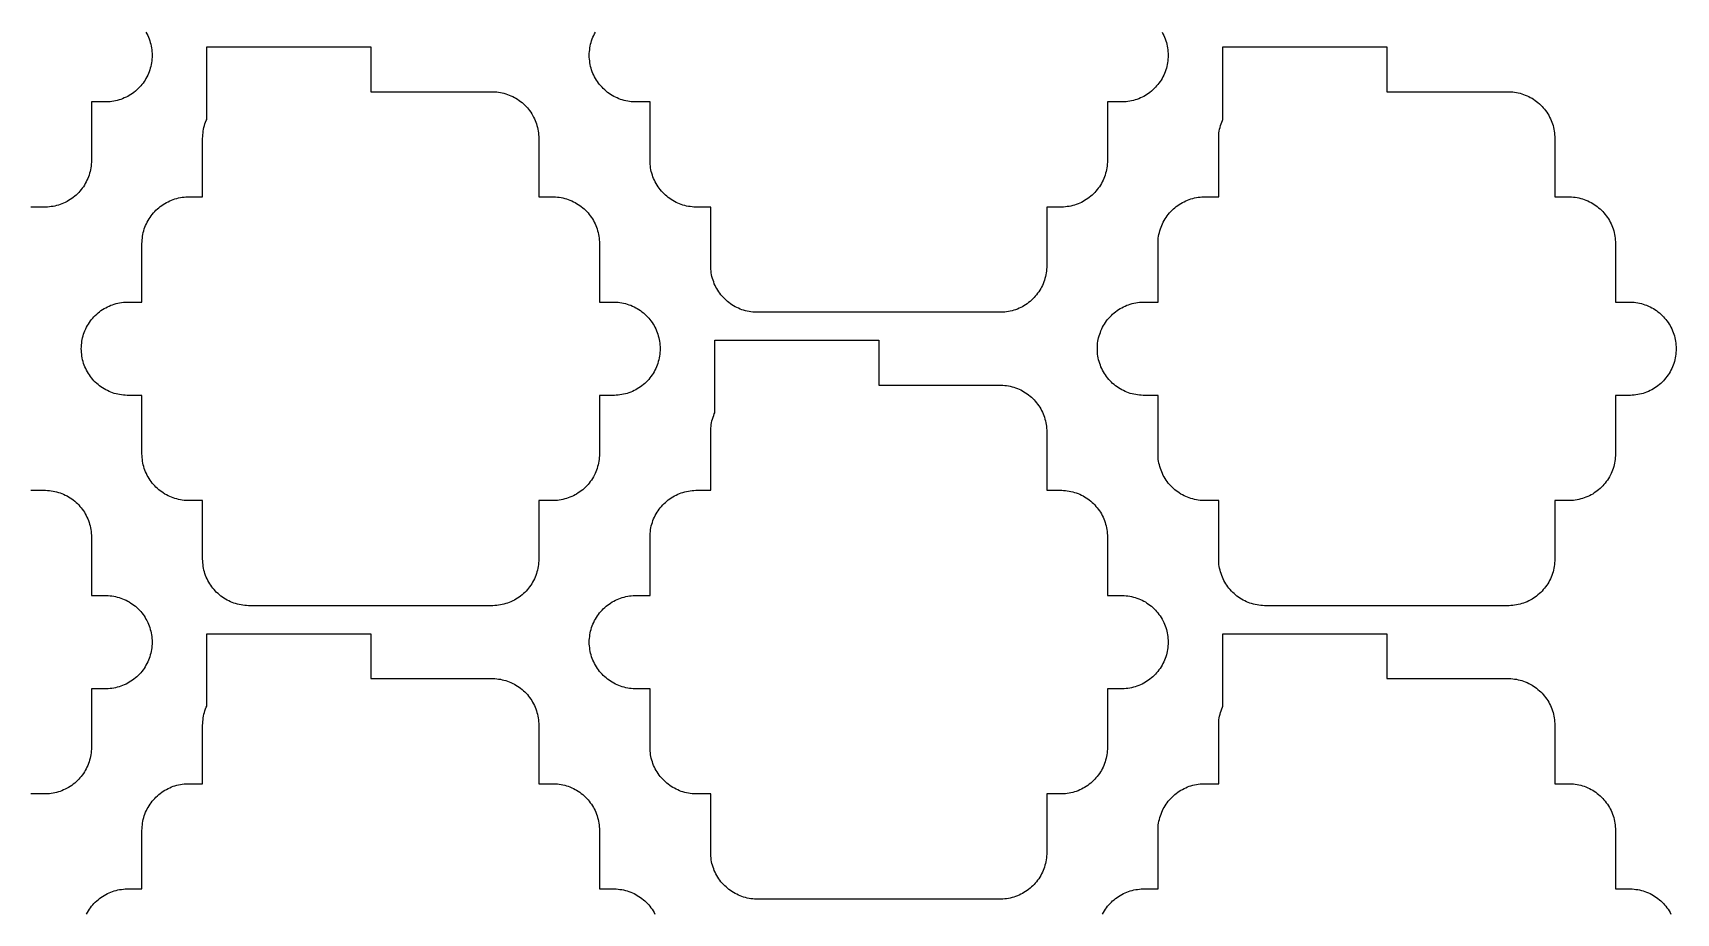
# Model space of a CAD drawing. Extents: x -49 to 54, y -38 to 38.
# Drawn here: x 26.31 to 43.91, y -1.33 to 8.09 of the extents above; entities that cross this region are included whole.
import ezdxf

# ---------------------------------------------------------------- set-up
doc = ezdxf.new("R2010")
doc.units = 0
doc.layers.add('CONDUCTIVE_LAYER_BACK_LAYER', color=2, linetype='CONTINUOUS')

msp = doc.modelspace()

# ---------------------------------------------------------------- linework, layer by layer
at = {"layer": 'CONDUCTIVE_LAYER_BACK_LAYER'}
for points in [[(27.523, 8.102), (27.533, 8.084), (27.541, 8.066), (27.549, 8.048), (27.557, 8.03), (27.563, 8.011), (27.569, 7.992), (27.574, 7.973), (27.579, 7.953), (27.582, 7.934), (27.585, 7.914), (27.587, 7.894), (27.588, 7.875), (27.588, 7.855), (27.588, 7.835), (27.587, 7.815), (27.585, 7.795), (27.582, 7.775), (27.579, 7.756), (27.574, 7.736), (27.569, 7.717), (27.563, 7.698), (27.557, 7.679), (27.549, 7.661), (27.541, 7.643), (27.533, 7.625), (27.523, 7.608), (27.513, 7.59), (27.502, 7.574), (27.491, 7.558), (27.478, 7.542), (27.466, 7.527), (27.452, 7.512), (27.438, 7.498), (27.424, 7.484), (27.409, 7.471), (27.393, 7.458), (27.377, 7.447), (27.361, 7.435), (27.344, 7.425), (27.327, 7.415), (27.309, 7.406), (27.291, 7.398), (27.273, 7.39), (27.254, 7.383), (27.235, 7.377), (27.216, 7.371), (27.197, 7.367), (27.177, 7.363), (27.158, 7.359), (27.138, 7.357), (27.118, 7.356), (27.098, 7.355), (26.938, 7.355), (26.938, 6.729), (26.938, 6.709), (26.937, 6.689), (26.935, 6.669), (26.932, 6.65), (26.929, 6.63), (26.924, 6.611), (26.919, 6.591), (26.913, 6.572), (26.907, 6.554), (26.899, 6.535), (26.891, 6.517), (26.883, 6.499), (26.873, 6.482), (26.863, 6.465), (26.852, 6.448), (26.841, 6.432), (26.828, 6.416), (26.816, 6.401), (26.802, 6.386), (26.788, 6.372), (26.774, 6.358), (26.759, 6.345), (26.743, 6.333), (26.727, 6.321), (26.711, 6.31), (26.694, 6.299), (26.677, 6.289), (26.659, 6.28), (26.641, 6.272), (26.623, 6.264), (26.604, 6.257), (26.585, 6.251), (26.566, 6.245), (26.547, 6.241), (26.527, 6.237), (26.508, 6.234), (26.488, 6.231), (26.468, 6.23), (26.448, 6.229), (26.288, 6.229)], [(38.407, 8.102), (38.416, 8.084), (38.425, 8.066), (38.433, 8.048), (38.44, 8.03), (38.447, 8.011), (38.453, 7.992), (38.458, 7.973), (38.462, 7.953), (38.466, 7.934), (38.469, 7.914), (38.47, 7.894), (38.472, 7.875), (38.472, 7.855), (38.472, 7.835), (38.47, 7.815), (38.469, 7.795), (38.466, 7.775), (38.462, 7.756), (38.458, 7.736), (38.453, 7.717), (38.447, 7.698), (38.44, 7.679), (38.433, 7.661), (38.425, 7.643), (38.416, 7.625), (38.407, 7.608), (38.397, 7.59), (38.386, 7.574), (38.374, 7.558), (38.362, 7.542), (38.349, 7.527), (38.336, 7.512), (38.322, 7.498), (38.308, 7.484), (38.293, 7.471), (38.277, 7.458), (38.261, 7.447), (38.245, 7.435), (38.228, 7.425), (38.211, 7.415), (38.193, 7.406), (38.175, 7.398), (38.157, 7.39), (38.138, 7.383), (38.119, 7.377), (38.1, 7.371), (38.081, 7.367), (38.061, 7.363), (38.041, 7.359), (38.022, 7.357), (38.002, 7.356), (37.982, 7.355), (37.822, 7.355), (37.822, 6.729), (37.822, 6.709), (37.82, 6.689), (37.819, 6.669), (37.816, 6.65), (37.812, 6.63), (37.808, 6.611), (37.803, 6.591), (37.797, 6.572), (37.79, 6.554), (37.783, 6.535), (37.775, 6.517), (37.766, 6.499), (37.757, 6.482), (37.747, 6.465), (37.736, 6.448), (37.724, 6.432), (37.712, 6.416), (37.699, 6.401), (37.686, 6.386), (37.672, 6.372), (37.658, 6.358), (37.643, 6.345), (37.627, 6.333), (37.611, 6.321), (37.595, 6.31), (37.578, 6.299), (37.561, 6.289), (37.543, 6.28), (37.525, 6.272), (37.507, 6.264), (37.488, 6.257), (37.469, 6.251), (37.45, 6.245), (37.431, 6.241), (37.411, 6.237), (37.391, 6.234), (37.372, 6.231), (37.352, 6.23), (37.332, 6.229), (37.172, 6.229), (37.172, 5.603), (37.172, 5.583), (37.17, 5.563), (37.169, 5.543), (37.166, 5.524), (37.162, 5.504), (37.158, 5.485), (37.153, 5.466), (37.147, 5.447), (37.14, 5.428), (37.133, 5.409), (37.125, 5.391), (37.116, 5.373), (37.107, 5.356), (37.097, 5.339), (37.086, 5.322), (37.074, 5.306), (37.062, 5.29), (37.049, 5.275), (37.036, 5.26), (37.022, 5.246), (37.008, 5.232), (36.993, 5.219), (36.977, 5.207), (36.961, 5.195), (36.945, 5.184), (36.928, 5.173), (36.911, 5.163), (36.893, 5.154), (36.875, 5.146), (36.857, 5.138), (36.838, 5.131), (36.819, 5.125), (36.8, 5.12), (36.781, 5.115), (36.761, 5.111), (36.741, 5.108), (36.722, 5.105), (36.702, 5.104), (36.682, 5.103), (34.062, 5.103), (34.042, 5.104), (34.022, 5.105), (34.003, 5.108), (33.983, 5.111), (33.964, 5.115), (33.944, 5.12), (33.925, 5.125), (33.906, 5.131), (33.888, 5.138), (33.869, 5.146), (33.851, 5.154), (33.834, 5.163), (33.816, 5.173), (33.799, 5.184), (33.783, 5.195), (33.767, 5.207), (33.752, 5.219), (33.737, 5.232), (33.722, 5.246), (33.708, 5.26), (33.695, 5.275), (33.682, 5.29), (33.67, 5.306), (33.658, 5.322), (33.648, 5.339), (33.637, 5.356), (33.628, 5.373), (33.619, 5.391), (33.611, 5.409), (33.604, 5.428), (33.597, 5.447), (33.591, 5.466), (33.586, 5.485), (33.582, 5.504), (33.578, 5.524), (33.576, 5.543), (33.574, 5.563), (33.572, 5.583), (33.572, 5.603), (33.572, 6.229), (33.412, 6.229), (33.392, 6.23), (33.372, 6.231), (33.353, 6.234), (33.333, 6.237), (33.314, 6.241), (33.294, 6.245), (33.275, 6.251), (33.256, 6.257), (33.238, 6.264), (33.219, 6.272), (33.201, 6.28), (33.184, 6.289), (33.166, 6.299), (33.149, 6.31), (33.133, 6.321), (33.117, 6.333), (33.102, 6.345), (33.087, 6.358), (33.072, 6.372), (33.058, 6.386), (33.045, 6.401), (33.032, 6.416), (33.02, 6.432), (33.008, 6.448), (32.998, 6.465), (32.987, 6.482), (32.978, 6.499), (32.969, 6.517), (32.961, 6.535), (32.954, 6.554), (32.947, 6.572), (32.941, 6.591), (32.936, 6.611), (32.932, 6.63), (32.928, 6.65), (32.926, 6.669), (32.924, 6.689), (32.922, 6.709), (32.922, 6.729), (32.922, 7.355), (32.762, 7.355), (32.742, 7.356), (32.722, 7.357), (32.703, 7.359), (32.683, 7.363), (32.664, 7.367), (32.644, 7.371), (32.625, 7.377), (32.606, 7.383), (32.588, 7.39), (32.569, 7.398), (32.551, 7.406), (32.534, 7.415), (32.516, 7.425), (32.499, 7.435), (32.483, 7.447), (32.467, 7.458), (32.452, 7.471), (32.437, 7.484), (32.422, 7.498), (32.408, 7.512), (32.395, 7.527), (32.382, 7.542), (32.37, 7.558), (32.358, 7.574), (32.348, 7.59), (32.337, 7.608), (32.328, 7.625), (32.319, 7.643), (32.311, 7.661), (32.304, 7.679), (32.297, 7.698), (32.291, 7.717), (32.286, 7.736), (32.282, 7.756), (32.278, 7.775), (32.276, 7.795), (32.274, 7.815), (32.272, 7.835), (32.272, 7.855), (32.272, 7.875), (32.274, 7.894), (32.276, 7.914), (32.278, 7.934), (32.282, 7.953), (32.286, 7.973), (32.291, 7.992), (32.297, 8.011), (32.304, 8.03), (32.311, 8.048), (32.319, 8.066), (32.328, 8.084), (32.337, 8.102)], [(26.288, 3.197), (26.448, 3.197), (26.468, 3.196), (26.488, 3.194), (26.508, 3.192), (26.527, 3.189), (26.547, 3.185), (26.566, 3.18), (26.585, 3.175), (26.604, 3.168), (26.623, 3.162), (26.641, 3.154), (26.659, 3.145), (26.677, 3.136), (26.694, 3.126), (26.711, 3.116), (26.727, 3.105), (26.743, 3.093), (26.759, 3.08), (26.774, 3.067), (26.788, 3.054), (26.802, 3.04), (26.816, 3.025), (26.828, 3.01), (26.841, 2.994), (26.852, 2.978), (26.863, 2.961), (26.873, 2.944), (26.883, 2.926), (26.891, 2.909), (26.899, 2.89), (26.907, 2.872), (26.913, 2.853), (26.919, 2.834), (26.924, 2.815), (26.929, 2.796), (26.932, 2.776), (26.935, 2.756), (26.937, 2.736), (26.938, 2.717), (26.938, 2.697), (26.938, 2.071), (27.098, 2.071), (27.118, 2.07), (27.138, 2.068), (27.158, 2.066), (27.177, 2.063), (27.197, 2.059), (27.216, 2.054), (27.235, 2.049), (27.254, 2.043), (27.273, 2.036), (27.291, 2.028), (27.309, 2.02), (27.327, 2.01), (27.344, 2.001), (27.361, 1.99), (27.377, 1.979), (27.393, 1.967), (27.409, 1.955), (27.424, 1.942), (27.438, 1.928), (27.452, 1.914), (27.466, 1.899), (27.478, 1.884), (27.491, 1.868), (27.502, 1.852), (27.513, 1.835), (27.523, 1.818), (27.533, 1.801), (27.541, 1.783), (27.549, 1.765), (27.557, 1.746), (27.563, 1.727), (27.569, 1.708), (27.574, 1.689), (27.579, 1.67), (27.582, 1.65), (27.585, 1.63), (27.587, 1.611), (27.588, 1.591), (27.588, 1.571), (27.588, 1.551), (27.587, 1.531), (27.585, 1.511), (27.582, 1.492), (27.579, 1.472), (27.574, 1.453), (27.569, 1.434), (27.563, 1.415), (27.557, 1.396), (27.549, 1.377), (27.541, 1.359), (27.533, 1.341), (27.523, 1.324), (27.513, 1.307), (27.502, 1.29), (27.491, 1.274), (27.478, 1.258), (27.466, 1.243), (27.452, 1.228), (27.438, 1.214), (27.424, 1.2), (27.409, 1.187), (27.393, 1.175), (27.377, 1.163), (27.361, 1.152), (27.344, 1.141), (27.327, 1.131), (27.309, 1.122), (27.291, 1.114), (27.273, 1.106), (27.254, 1.099), (27.235, 1.093), (27.216, 1.088), (27.197, 1.083), (27.177, 1.079), (27.158, 1.076), (27.138, 1.073), (27.118, 1.072), (27.098, 1.071), (26.938, 1.071), (26.938, 0.445), (26.938, 0.425), (26.937, 0.405), (26.935, 0.386), (26.932, 0.366), (26.929, 0.346), (26.924, 0.327), (26.919, 0.308), (26.913, 0.289), (26.907, 0.27), (26.899, 0.251), (26.891, 0.233), (26.883, 0.215), (26.873, 0.198), (26.863, 0.181), (26.852, 0.164), (26.841, 0.148), (26.828, 0.132), (26.816, 0.117), (26.802, 0.102), (26.788, 0.088), (26.774, 0.074), (26.759, 0.061), (26.743, 0.049), (26.727, 0.037), (26.711, 0.026), (26.694, 0.015), (26.677, 0.006), (26.659, -0.004), (26.641, -0.012), (26.623, -0.02), (26.604, -0.027), (26.585, -0.033), (26.566, -0.038), (26.547, -0.043), (26.527, -0.047), (26.508, -0.05), (26.488, -0.052), (26.468, -0.054), (26.448, -0.055), (26.288, -0.055)], [(26.886, -1.341), (26.896, -1.324), (26.906, -1.307), (26.917, -1.29), (26.928, -1.274), (26.94, -1.258), (26.953, -1.243), (26.966, -1.228), (26.98, -1.214), (26.995, -1.2), (27.01, -1.187), (27.025, -1.175), (27.041, -1.163), (27.058, -1.152), (27.075, -1.141), (27.092, -1.131), (27.109, -1.122), (27.127, -1.114), (27.146, -1.106), (27.164, -1.099), (27.183, -1.093), (27.202, -1.088), (27.222, -1.083), (27.241, -1.079), (27.261, -1.076), (27.281, -1.073), (27.3, -1.072), (27.32, -1.071), (27.48, -1.071), (27.48, -0.445), (27.481, -0.425), (27.482, -0.405), (27.484, -0.386), (27.487, -0.366), (27.49, -0.346), (27.494, -0.327), (27.499, -0.308), (27.505, -0.289), (27.512, -0.27), (27.519, -0.251), (27.527, -0.233), (27.536, -0.215), (27.546, -0.198), (27.556, -0.181), (27.567, -0.164), (27.578, -0.148), (27.59, -0.132), (27.603, -0.117), (27.616, -0.102), (27.63, -0.088), (27.645, -0.074), (27.66, -0.061), (27.675, -0.049), (27.691, -0.037), (27.708, -0.026), (27.725, -0.015), (27.742, -0.006), (27.759, 0.004), (27.777, 0.012), (27.796, 0.02), (27.814, 0.027), (27.833, 0.033), (27.852, 0.038), (27.872, 0.043), (27.891, 0.047), (27.911, 0.05), (27.931, 0.052), (27.95, 0.054), (27.97, 0.055), (28.13, 0.055), (28.13, 0.681), (28.131, 0.701), (28.132, 0.72), (28.134, 0.74), (28.137, 0.76), (28.14, 0.78), (28.144, 0.799), (28.149, 0.818), (28.155, 0.837), (28.162, 0.856), (28.169, 0.874), (28.173, 0.884), (28.173, 1.661), (29.93, 1.661), (29.93, 1.181), (31.24, 1.181), (31.26, 1.18), (31.28, 1.178), (31.3, 1.176), (31.319, 1.173), (31.339, 1.169), (31.358, 1.164), (31.377, 1.159), (31.396, 1.152), (31.415, 1.145), (31.433, 1.138), (31.451, 1.129), (31.469, 1.12), (31.486, 1.11), (31.503, 1.1), (31.519, 1.089), (31.535, 1.077), (31.551, 1.064), (31.566, 1.051), (31.58, 1.038), (31.594, 1.024), (31.608, 1.009), (31.62, 0.994), (31.632, 0.978), (31.644, 0.962), (31.655, 0.945), (31.665, 0.928), (31.674, 0.91), (31.683, 0.893), (31.691, 0.874), (31.699, 0.856), (31.705, 0.837), (31.711, 0.818), (31.716, 0.799), (31.72, 0.78), (31.724, 0.76), (31.727, 0.74), (31.729, 0.72), (31.73, 0.701), (31.73, 0.681), (31.73, 0.055), (31.89, 0.055), (31.91, 0.054), (31.93, 0.052), (31.95, 0.05), (31.969, 0.047), (31.989, 0.043), (32.008, 0.038), (32.027, 0.033), (32.046, 0.027), (32.065, 0.02), (32.083, 0.012), (32.101, 0.004), (32.119, -0.006), (32.136, -0.015), (32.153, -0.026), (32.169, -0.037), (32.185, -0.049), (32.201, -0.061), (32.216, -0.074), (32.23, -0.088), (32.244, -0.102), (32.258, -0.117), (32.27, -0.132), (32.282, -0.148), (32.294, -0.164), (32.305, -0.181), (32.315, -0.198), (32.324, -0.215), (32.333, -0.233), (32.341, -0.251), (32.349, -0.27), (32.355, -0.289), (32.361, -0.308), (32.366, -0.327), (32.37, -0.346), (32.374, -0.366), (32.377, -0.386), (32.379, -0.405), (32.38, -0.425), (32.38, -0.445), (32.38, -1.071), (32.54, -1.071), (32.56, -1.072), (32.58, -1.073), (32.6, -1.076), (32.619, -1.079), (32.639, -1.083), (32.658, -1.088), (32.677, -1.093), (32.696, -1.099), (32.715, -1.106), (32.733, -1.114), (32.751, -1.122), (32.769, -1.131), (32.786, -1.141), (32.803, -1.152), (32.819, -1.163), (32.835, -1.175), (32.851, -1.187), (32.866, -1.2), (32.88, -1.214), (32.894, -1.228), (32.908, -1.243), (32.92, -1.258), (32.932, -1.274), (32.944, -1.29), (32.955, -1.307), (32.965, -1.324), (32.974, -1.341)], [(37.77, -1.341), (37.779, -1.324), (37.789, -1.307), (37.8, -1.29), (37.812, -1.274), (37.824, -1.258), (37.837, -1.243), (37.85, -1.228), (37.864, -1.214), (37.878, -1.2), (37.893, -1.187), (37.909, -1.175), (37.925, -1.163), (37.941, -1.152), (37.958, -1.141), (37.976, -1.131), (37.993, -1.122), (38.011, -1.114), (38.03, -1.106), (38.048, -1.099), (38.067, -1.093), (38.086, -1.088), (38.105, -1.083), (38.125, -1.079), (38.145, -1.076), (38.164, -1.073), (38.184, -1.072), (38.204, -1.071), (38.364, -1.071), (38.364, -0.445), (38.364, -0.425), (38.366, -0.405), (38.367, -0.386), (38.37, -0.366), (38.374, -0.346), (38.378, -0.327), (38.383, -0.308), (38.389, -0.289), (38.396, -0.27), (38.403, -0.251), (38.411, -0.233), (38.42, -0.215), (38.429, -0.198), (38.439, -0.181), (38.45, -0.164), (38.462, -0.148), (38.474, -0.132), (38.487, -0.117), (38.5, -0.102), (38.514, -0.088), (38.528, -0.074), (38.543, -0.061), (38.559, -0.049), (38.575, -0.037), (38.591, -0.026), (38.608, -0.015), (38.626, -0.006), (38.643, 0.004), (38.661, 0.012), (38.68, 0.02), (38.698, 0.027), (38.717, 0.033), (38.736, 0.038), (38.755, 0.043), (38.775, 0.047), (38.795, 0.05), (38.814, 0.052), (38.834, 0.054), (38.854, 0.055), (39.014, 0.055), (39.014, 0.681), (39.014, 0.701), (39.016, 0.72), (39.017, 0.74), (39.02, 0.76), (39.024, 0.78), (39.028, 0.799), (39.033, 0.818), (39.039, 0.837), (39.046, 0.856), (39.053, 0.874), (39.057, 0.884), (39.057, 1.661), (40.814, 1.661), (40.814, 1.181), (42.124, 1.181), (42.144, 1.18), (42.164, 1.178), (42.183, 1.176), (42.203, 1.173), (42.222, 1.169), (42.242, 1.164), (42.261, 1.159), (42.28, 1.152), (42.298, 1.145), (42.317, 1.138), (42.335, 1.129), (42.352, 1.12), (42.37, 1.11), (42.387, 1.1), (42.403, 1.089), (42.419, 1.077), (42.434, 1.064), (42.449, 1.051), (42.464, 1.038), (42.478, 1.024), (42.491, 1.009), (42.504, 0.994), (42.516, 0.978), (42.528, 0.962), (42.538, 0.945), (42.549, 0.928), (42.558, 0.91), (42.567, 0.893), (42.575, 0.874), (42.582, 0.856), (42.589, 0.837), (42.595, 0.818), (42.6, 0.799), (42.604, 0.78), (42.608, 0.76), (42.61, 0.74), (42.612, 0.72), (42.614, 0.701), (42.614, 0.681), (42.614, 0.055), (42.774, 0.055), (42.794, 0.054), (42.814, 0.052), (42.833, 0.05), (42.853, 0.047), (42.872, 0.043), (42.892, 0.038), (42.911, 0.033), (42.93, 0.027), (42.948, 0.02), (42.967, 0.012), (42.985, 0.004), (43.002, -0.006), (43.02, -0.015), (43.037, -0.026), (43.053, -0.037), (43.069, -0.049), (43.084, -0.061), (43.099, -0.074), (43.114, -0.088), (43.128, -0.102), (43.141, -0.117), (43.154, -0.132), (43.166, -0.148), (43.178, -0.164), (43.188, -0.181), (43.199, -0.198), (43.208, -0.215), (43.217, -0.233), (43.225, -0.251), (43.232, -0.27), (43.239, -0.289), (43.245, -0.308), (43.25, -0.327), (43.254, -0.346), (43.258, -0.366), (43.26, -0.386), (43.262, -0.405), (43.264, -0.425), (43.264, -0.445), (43.264, -1.071), (43.424, -1.071), (43.444, -1.072), (43.464, -1.073), (43.483, -1.076), (43.503, -1.079), (43.522, -1.083), (43.542, -1.088), (43.561, -1.093), (43.58, -1.099), (43.598, -1.106), (43.617, -1.114), (43.635, -1.122), (43.652, -1.131), (43.67, -1.141), (43.687, -1.152), (43.703, -1.163), (43.719, -1.175), (43.734, -1.187), (43.749, -1.2), (43.764, -1.214), (43.778, -1.228), (43.791, -1.243), (43.804, -1.258), (43.816, -1.274), (43.828, -1.29), (43.838, -1.307), (43.849, -1.324), (43.858, -1.341)]]:
    msp.add_lwpolyline(points, dxfattribs=at)
for points in [[(31.73, 2.461), (31.73, 2.441), (31.729, 2.421), (31.727, 2.402), (31.724, 2.382), (31.72, 2.362), (31.716, 2.343), (31.711, 2.324), (31.705, 2.305), (31.699, 2.286), (31.691, 2.267), (31.683, 2.249), (31.674, 2.231), (31.665, 2.214), (31.655, 2.197), (31.644, 2.18), (31.632, 2.164), (31.62, 2.148), (31.608, 2.133), (31.594, 2.118), (31.58, 2.104), (31.566, 2.09), (31.551, 2.077), (31.535, 2.065), (31.519, 2.053), (31.503, 2.042), (31.486, 2.031), (31.469, 2.022), (31.451, 2.013), (31.433, 2.004), (31.415, 1.996), (31.396, 1.989), (31.377, 1.983), (31.358, 1.978), (31.339, 1.973), (31.319, 1.969), (31.3, 1.966), (31.28, 1.964), (31.26, 1.962), (31.24, 1.961), (28.62, 1.961), (28.6, 1.962), (28.581, 1.964), (28.561, 1.966), (28.541, 1.969), (28.522, 1.973), (28.502, 1.978), (28.483, 1.983), (28.464, 1.989), (28.446, 1.996), (28.427, 2.004), (28.409, 2.013), (28.392, 2.022), (28.375, 2.031), (28.358, 2.042), (28.341, 2.053), (28.325, 2.065), (28.31, 2.077), (28.295, 2.09), (28.28, 2.104), (28.266, 2.118), (28.253, 2.133), (28.24, 2.148), (28.228, 2.164), (28.217, 2.18), (28.206, 2.197), (28.196, 2.214), (28.186, 2.231), (28.177, 2.249), (28.169, 2.267), (28.162, 2.286), (28.155, 2.305), (28.149, 2.324), (28.144, 2.343), (28.14, 2.362), (28.137, 2.382), (28.134, 2.402), (28.132, 2.421), (28.131, 2.441), (28.13, 2.461), (28.13, 3.087), (27.97, 3.087), (27.95, 3.088), (27.931, 3.089), (27.911, 3.092), (27.891, 3.095), (27.872, 3.099), (27.852, 3.104), (27.833, 3.109), (27.814, 3.115), (27.796, 3.122), (27.777, 3.13), (27.759, 3.138), (27.742, 3.147), (27.725, 3.157), (27.708, 3.168), (27.691, 3.179), (27.675, 3.191), (27.66, 3.203), (27.645, 3.216), (27.63, 3.23), (27.616, 3.244), (27.603, 3.259), (27.59, 3.274), (27.578, 3.29), (27.567, 3.306), (27.556, 3.323), (27.546, 3.34), (27.536, 3.357), (27.527, 3.375), (27.519, 3.393), (27.512, 3.412), (27.505, 3.431), (27.499, 3.45), (27.494, 3.469), (27.49, 3.488), (27.487, 3.508), (27.484, 3.527), (27.482, 3.547), (27.481, 3.567), (27.48, 3.587), (27.48, 4.213), (27.32, 4.213), (27.3, 4.214), (27.281, 4.215), (27.261, 4.218), (27.241, 4.221), (27.222, 4.225), (27.202, 4.229), (27.183, 4.235), (27.164, 4.241), (27.146, 4.248), (27.127, 4.256), (27.109, 4.264), (27.092, 4.273), (27.075, 4.283), (27.058, 4.294), (27.041, 4.305), (27.025, 4.317), (27.01, 4.329), (26.995, 4.342), (26.98, 4.356), (26.966, 4.37), (26.953, 4.385), (26.94, 4.4), (26.928, 4.416), (26.917, 4.432), (26.906, 4.449), (26.896, 4.466), (26.886, 4.483), (26.877, 4.501), (26.869, 4.519), (26.862, 4.538), (26.855, 4.556), (26.849, 4.575), (26.844, 4.595), (26.84, 4.614), (26.837, 4.634), (26.834, 4.653), (26.832, 4.673), (26.831, 4.693), (26.83, 4.713), (26.831, 4.733), (26.832, 4.753), (26.834, 4.772), (26.837, 4.792), (26.84, 4.812), (26.844, 4.831), (26.849, 4.85), (26.855, 4.869), (26.862, 4.888), (26.869, 4.906), (26.877, 4.925), (26.886, 4.942), (26.896, 4.96), (26.906, 4.977), (26.917, 4.994), (26.928, 5.01), (26.94, 5.026), (26.953, 5.041), (26.966, 5.056), (26.98, 5.07), (26.995, 5.083), (27.01, 5.097), (27.025, 5.109), (27.041, 5.121), (27.058, 5.132), (27.075, 5.142), (27.092, 5.152), (27.109, 5.161), (27.127, 5.17), (27.146, 5.178), (27.164, 5.184), (27.183, 5.191), (27.202, 5.196), (27.222, 5.201), (27.241, 5.205), (27.261, 5.208), (27.281, 5.21), (27.3, 5.212), (27.32, 5.213), (27.48, 5.213), (27.48, 5.839), (27.481, 5.858), (27.482, 5.878), (27.484, 5.898), (27.487, 5.918), (27.49, 5.937), (27.494, 5.957), (27.499, 5.976), (27.505, 5.995), (27.512, 6.014), (27.519, 6.032), (27.527, 6.05), (27.536, 6.068), (27.546, 6.086), (27.556, 6.103), (27.567, 6.119), (27.578, 6.136), (27.59, 6.151), (27.603, 6.167), (27.616, 6.181), (27.63, 6.196), (27.645, 6.209), (27.66, 6.222), (27.675, 6.235), (27.691, 6.247), (27.708, 6.258), (27.725, 6.268), (27.742, 6.278), (27.759, 6.287), (27.777, 6.296), (27.796, 6.303), (27.814, 6.31), (27.833, 6.317), (27.852, 6.322), (27.872, 6.327), (27.891, 6.331), (27.911, 6.334), (27.931, 6.336), (27.95, 6.338), (27.97, 6.339), (28.13, 6.339), (28.13, 6.964), (28.131, 6.984), (28.132, 7.004), (28.134, 7.024), (28.137, 7.044), (28.14, 7.063), (28.144, 7.083), (28.149, 7.102), (28.155, 7.121), (28.162, 7.14), (28.169, 7.158), (28.173, 7.167), (28.173, 7.945), (29.93, 7.945), (29.93, 7.464), (31.24, 7.464), (31.26, 7.464), (31.28, 7.462), (31.3, 7.46), (31.319, 7.456), (31.339, 7.453), (31.358, 7.448), (31.377, 7.442), (31.396, 7.436), (31.415, 7.429), (31.433, 7.421), (31.451, 7.413), (31.469, 7.404), (31.486, 7.394), (31.503, 7.384), (31.519, 7.372), (31.535, 7.361), (31.551, 7.348), (31.566, 7.335), (31.58, 7.322), (31.594, 7.307), (31.608, 7.293), (31.62, 7.277), (31.632, 7.262), (31.644, 7.245), (31.655, 7.229), (31.665, 7.212), (31.674, 7.194), (31.683, 7.176), (31.691, 7.158), (31.699, 7.14), (31.705, 7.121), (31.711, 7.102), (31.716, 7.083), (31.72, 7.063), (31.724, 7.044), (31.727, 7.024), (31.729, 7.004), (31.73, 6.984), (31.73, 6.964), (31.73, 6.339), (31.89, 6.339), (31.91, 6.338), (31.93, 6.336), (31.95, 6.334), (31.969, 6.331), (31.989, 6.327), (32.008, 6.322), (32.027, 6.317), (32.046, 6.31), (32.065, 6.303), (32.083, 6.296), (32.101, 6.287), (32.119, 6.278), (32.136, 6.268), (32.153, 6.258), (32.169, 6.247), (32.185, 6.235), (32.201, 6.222), (32.216, 6.209), (32.23, 6.196), (32.244, 6.181), (32.258, 6.167), (32.27, 6.151), (32.282, 6.136), (32.294, 6.119), (32.305, 6.103), (32.315, 6.086), (32.324, 6.068), (32.333, 6.05), (32.341, 6.032), (32.349, 6.014), (32.355, 5.995), (32.361, 5.976), (32.366, 5.957), (32.37, 5.937), (32.374, 5.918), (32.377, 5.898), (32.379, 5.878), (32.38, 5.858), (32.38, 5.839), (32.38, 5.213), (32.54, 5.213), (32.56, 5.212), (32.58, 5.21), (32.6, 5.208), (32.619, 5.205), (32.639, 5.201), (32.658, 5.196), (32.677, 5.191), (32.696, 5.184), (32.715, 5.178), (32.733, 5.17), (32.751, 5.161), (32.769, 5.152), (32.786, 5.142), (32.803, 5.132), (32.819, 5.121), (32.835, 5.109), (32.851, 5.097), (32.866, 5.083), (32.88, 5.07), (32.894, 5.056), (32.908, 5.041), (32.92, 5.026), (32.932, 5.01), (32.944, 4.994), (32.955, 4.977), (32.965, 4.96), (32.974, 4.942), (32.983, 4.925), (32.991, 4.906), (32.999, 4.888), (33.005, 4.869), (33.011, 4.85), (33.016, 4.831), (33.02, 4.812), (33.024, 4.792), (33.027, 4.772), (33.029, 4.753), (33.03, 4.733), (33.03, 4.713), (33.03, 4.693), (33.029, 4.673), (33.027, 4.653), (33.024, 4.634), (33.02, 4.614), (33.016, 4.595), (33.011, 4.575), (33.005, 4.556), (32.999, 4.538), (32.991, 4.519), (32.983, 4.501), (32.974, 4.483), (32.965, 4.466), (32.955, 4.449), (32.944, 4.432), (32.932, 4.416), (32.92, 4.4), (32.908, 4.385), (32.894, 4.37), (32.88, 4.356), (32.866, 4.342), (32.851, 4.329), (32.835, 4.317), (32.819, 4.305), (32.803, 4.294), (32.786, 4.283), (32.769, 4.273), (32.751, 4.264), (32.733, 4.256), (32.715, 4.248), (32.696, 4.241), (32.677, 4.235), (32.658, 4.229), (32.639, 4.225), (32.619, 4.221), (32.6, 4.218), (32.58, 4.215), (32.56, 4.214), (32.54, 4.213), (32.38, 4.213), (32.38, 3.587), (32.38, 3.567), (32.379, 3.547), (32.377, 3.527), (32.374, 3.508), (32.37, 3.488), (32.366, 3.469), (32.361, 3.45), (32.355, 3.431), (32.349, 3.412), (32.341, 3.393), (32.333, 3.375), (32.324, 3.357), (32.315, 3.34), (32.305, 3.323), (32.294, 3.306), (32.282, 3.29), (32.27, 3.274), (32.258, 3.259), (32.244, 3.244), (32.23, 3.23), (32.216, 3.216), (32.201, 3.203), (32.185, 3.191), (32.169, 3.179), (32.153, 3.168), (32.136, 3.157), (32.119, 3.147), (32.101, 3.138), (32.083, 3.13), (32.065, 3.122), (32.046, 3.115), (32.027, 3.109), (32.008, 3.104), (31.989, 3.099), (31.969, 3.095), (31.95, 3.092), (31.93, 3.089), (31.91, 3.088), (31.89, 3.087), (31.73, 3.087)], [(42.614, 2.461), (42.614, 2.441), (42.612, 2.421), (42.61, 2.402), (42.608, 2.382), (42.604, 2.362), (42.6, 2.343), (42.595, 2.324), (42.589, 2.305), (42.582, 2.286), (42.575, 2.267), (42.567, 2.249), (42.558, 2.231), (42.549, 2.214), (42.538, 2.197), (42.528, 2.18), (42.516, 2.164), (42.504, 2.148), (42.491, 2.133), (42.478, 2.118), (42.464, 2.104), (42.449, 2.09), (42.434, 2.077), (42.419, 2.065), (42.403, 2.053), (42.387, 2.042), (42.37, 2.031), (42.352, 2.022), (42.335, 2.013), (42.317, 2.004), (42.298, 1.996), (42.28, 1.989), (42.261, 1.983), (42.242, 1.978), (42.222, 1.973), (42.203, 1.969), (42.183, 1.966), (42.164, 1.964), (42.144, 1.962), (42.124, 1.961), (39.504, 1.961), (39.484, 1.962), (39.464, 1.964), (39.445, 1.966), (39.425, 1.969), (39.405, 1.973), (39.386, 1.978), (39.367, 1.983), (39.348, 1.989), (39.33, 1.996), (39.311, 2.004), (39.293, 2.013), (39.276, 2.022), (39.258, 2.031), (39.241, 2.042), (39.225, 2.053), (39.209, 2.065), (39.193, 2.077), (39.178, 2.09), (39.164, 2.104), (39.15, 2.118), (39.137, 2.133), (39.124, 2.148), (39.112, 2.164), (39.1, 2.18), (39.089, 2.197), (39.079, 2.214), (39.07, 2.231), (39.061, 2.249), (39.053, 2.267), (39.046, 2.286), (39.039, 2.305), (39.033, 2.324), (39.028, 2.343), (39.024, 2.362), (39.02, 2.382), (39.017, 2.402), (39.016, 2.421), (39.014, 2.441), (39.014, 2.461), (39.014, 3.087), (38.854, 3.087), (38.834, 3.088), (38.814, 3.089), (38.795, 3.092), (38.775, 3.095), (38.755, 3.099), (38.736, 3.104), (38.717, 3.109), (38.698, 3.115), (38.68, 3.122), (38.661, 3.13), (38.643, 3.138), (38.626, 3.147), (38.608, 3.157), (38.591, 3.168), (38.575, 3.179), (38.559, 3.191), (38.543, 3.203), (38.528, 3.216), (38.514, 3.23), (38.5, 3.244), (38.487, 3.259), (38.474, 3.274), (38.462, 3.29), (38.45, 3.306), (38.439, 3.323), (38.429, 3.34), (38.42, 3.357), (38.411, 3.375), (38.403, 3.393), (38.396, 3.412), (38.389, 3.431), (38.383, 3.45), (38.378, 3.469), (38.374, 3.488), (38.37, 3.508), (38.367, 3.527), (38.366, 3.547), (38.364, 3.567), (38.364, 3.587), (38.364, 4.213), (38.204, 4.213), (38.184, 4.214), (38.164, 4.215), (38.145, 4.218), (38.125, 4.221), (38.105, 4.225), (38.086, 4.229), (38.067, 4.235), (38.048, 4.241), (38.03, 4.248), (38.011, 4.256), (37.993, 4.264), (37.976, 4.273), (37.958, 4.283), (37.941, 4.294), (37.925, 4.305), (37.909, 4.317), (37.893, 4.329), (37.878, 4.342), (37.864, 4.356), (37.85, 4.37), (37.837, 4.385), (37.824, 4.4), (37.812, 4.416), (37.8, 4.432), (37.789, 4.449), (37.779, 4.466), (37.77, 4.483), (37.761, 4.501), (37.753, 4.519), (37.746, 4.538), (37.739, 4.556), (37.733, 4.575), (37.728, 4.595), (37.724, 4.614), (37.72, 4.634), (37.717, 4.653), (37.716, 4.673), (37.714, 4.693), (37.714, 4.713), (37.714, 4.733), (37.716, 4.753), (37.717, 4.772), (37.72, 4.792), (37.724, 4.812), (37.728, 4.831), (37.733, 4.85), (37.739, 4.869), (37.746, 4.888), (37.753, 4.906), (37.761, 4.925), (37.77, 4.942), (37.779, 4.96), (37.789, 4.977), (37.8, 4.994), (37.812, 5.01), (37.824, 5.026), (37.837, 5.041), (37.85, 5.056), (37.864, 5.07), (37.878, 5.083), (37.893, 5.097), (37.909, 5.109), (37.925, 5.121), (37.941, 5.132), (37.958, 5.142), (37.976, 5.152), (37.993, 5.161), (38.011, 5.17), (38.03, 5.178), (38.048, 5.184), (38.067, 5.191), (38.086, 5.196), (38.105, 5.201), (38.125, 5.205), (38.145, 5.208), (38.164, 5.21), (38.184, 5.212), (38.204, 5.213), (38.364, 5.213), (38.364, 5.839), (38.364, 5.858), (38.366, 5.878), (38.367, 5.898), (38.37, 5.918), (38.374, 5.937), (38.378, 5.957), (38.383, 5.976), (38.389, 5.995), (38.396, 6.014), (38.403, 6.032), (38.411, 6.05), (38.42, 6.068), (38.429, 6.086), (38.439, 6.103), (38.45, 6.119), (38.462, 6.136), (38.474, 6.151), (38.487, 6.167), (38.5, 6.181), (38.514, 6.196), (38.528, 6.209), (38.543, 6.222), (38.559, 6.235), (38.575, 6.247), (38.591, 6.258), (38.608, 6.268), (38.626, 6.278), (38.643, 6.287), (38.661, 6.296), (38.68, 6.303), (38.698, 6.31), (38.717, 6.317), (38.736, 6.322), (38.755, 6.327), (38.775, 6.331), (38.795, 6.334), (38.814, 6.336), (38.834, 6.338), (38.854, 6.339), (39.014, 6.339), (39.014, 6.964), (39.014, 6.984), (39.016, 7.004), (39.017, 7.024), (39.02, 7.044), (39.024, 7.063), (39.028, 7.083), (39.033, 7.102), (39.039, 7.121), (39.046, 7.14), (39.053, 7.158), (39.057, 7.167), (39.057, 7.945), (40.814, 7.945), (40.814, 7.464), (42.124, 7.464), (42.144, 7.464), (42.164, 7.462), (42.183, 7.46), (42.203, 7.456), (42.222, 7.453), (42.242, 7.448), (42.261, 7.442), (42.28, 7.436), (42.298, 7.429), (42.317, 7.421), (42.335, 7.413), (42.352, 7.404), (42.37, 7.394), (42.387, 7.384), (42.403, 7.372), (42.419, 7.361), (42.434, 7.348), (42.449, 7.335), (42.464, 7.322), (42.478, 7.307), (42.491, 7.293), (42.504, 7.277), (42.516, 7.262), (42.528, 7.245), (42.538, 7.229), (42.549, 7.212), (42.558, 7.194), (42.567, 7.176), (42.575, 7.158), (42.582, 7.14), (42.589, 7.121), (42.595, 7.102), (42.6, 7.083), (42.604, 7.063), (42.608, 7.044), (42.61, 7.024), (42.612, 7.004), (42.614, 6.984), (42.614, 6.964), (42.614, 6.339), (42.774, 6.339), (42.794, 6.338), (42.814, 6.336), (42.833, 6.334), (42.853, 6.331), (42.872, 6.327), (42.892, 6.322), (42.911, 6.317), (42.93, 6.31), (42.948, 6.303), (42.967, 6.296), (42.985, 6.287), (43.002, 6.278), (43.02, 6.268), (43.037, 6.258), (43.053, 6.247), (43.069, 6.235), (43.084, 6.222), (43.099, 6.209), (43.114, 6.196), (43.128, 6.181), (43.141, 6.167), (43.154, 6.151), (43.166, 6.136), (43.178, 6.119), (43.188, 6.103), (43.199, 6.086), (43.208, 6.068), (43.217, 6.05), (43.225, 6.032), (43.232, 6.014), (43.239, 5.995), (43.245, 5.976), (43.25, 5.957), (43.254, 5.937), (43.258, 5.918), (43.26, 5.898), (43.262, 5.878), (43.264, 5.858), (43.264, 5.839), (43.264, 5.213), (43.424, 5.213), (43.444, 5.212), (43.464, 5.21), (43.483, 5.208), (43.503, 5.205), (43.522, 5.201), (43.542, 5.196), (43.561, 5.191), (43.58, 5.184), (43.598, 5.178), (43.617, 5.17), (43.635, 5.161), (43.652, 5.152), (43.67, 5.142), (43.687, 5.132), (43.703, 5.121), (43.719, 5.109), (43.734, 5.097), (43.749, 5.083), (43.764, 5.07), (43.778, 5.056), (43.791, 5.041), (43.804, 5.026), (43.816, 5.01), (43.828, 4.994), (43.838, 4.977), (43.849, 4.96), (43.858, 4.942), (43.867, 4.925), (43.875, 4.906), (43.882, 4.888), (43.889, 4.869), (43.895, 4.85), (43.9, 4.831), (43.904, 4.812), (43.908, 4.792), (43.91, 4.772), (43.912, 4.753), (43.914, 4.733), (43.914, 4.713), (43.914, 4.693), (43.912, 4.673), (43.91, 4.653), (43.908, 4.634), (43.904, 4.614), (43.9, 4.595), (43.895, 4.575), (43.889, 4.556), (43.882, 4.538), (43.875, 4.519), (43.867, 4.501), (43.858, 4.483), (43.849, 4.466), (43.838, 4.449), (43.828, 4.432), (43.816, 4.416), (43.804, 4.4), (43.791, 4.385), (43.778, 4.37), (43.764, 4.356), (43.749, 4.342), (43.734, 4.329), (43.719, 4.317), (43.703, 4.305), (43.687, 4.294), (43.67, 4.283), (43.652, 4.273), (43.635, 4.264), (43.617, 4.256), (43.598, 4.248), (43.58, 4.241), (43.561, 4.235), (43.542, 4.229), (43.522, 4.225), (43.503, 4.221), (43.483, 4.218), (43.464, 4.215), (43.444, 4.214), (43.424, 4.213), (43.264, 4.213), (43.264, 3.587), (43.264, 3.567), (43.262, 3.547), (43.26, 3.527), (43.258, 3.508), (43.254, 3.488), (43.25, 3.469), (43.245, 3.45), (43.239, 3.431), (43.232, 3.412), (43.225, 3.393), (43.217, 3.375), (43.208, 3.357), (43.199, 3.34), (43.188, 3.323), (43.178, 3.306), (43.166, 3.29), (43.154, 3.274), (43.141, 3.259), (43.128, 3.244), (43.114, 3.23), (43.099, 3.216), (43.084, 3.203), (43.069, 3.191), (43.053, 3.179), (43.037, 3.168), (43.02, 3.157), (43.002, 3.147), (42.985, 3.138), (42.967, 3.13), (42.948, 3.122), (42.93, 3.115), (42.911, 3.109), (42.892, 3.104), (42.872, 3.099), (42.853, 3.095), (42.833, 3.092), (42.814, 3.089), (42.794, 3.088), (42.774, 3.087), (42.614, 3.087)], [(37.172, -0.681), (37.172, -0.701), (37.17, -0.72), (37.169, -0.74), (37.166, -0.76), (37.162, -0.78), (37.158, -0.799), (37.153, -0.818), (37.147, -0.837), (37.14, -0.856), (37.133, -0.874), (37.125, -0.893), (37.116, -0.91), (37.107, -0.928), (37.097, -0.945), (37.086, -0.962), (37.074, -0.978), (37.062, -0.994), (37.049, -1.009), (37.036, -1.024), (37.022, -1.038), (37.008, -1.051), (36.993, -1.064), (36.977, -1.077), (36.961, -1.089), (36.945, -1.1), (36.928, -1.11), (36.911, -1.12), (36.893, -1.129), (36.875, -1.138), (36.857, -1.145), (36.838, -1.152), (36.819, -1.159), (36.8, -1.164), (36.781, -1.169), (36.761, -1.173), (36.741, -1.176), (36.722, -1.178), (36.702, -1.18), (36.682, -1.181), (34.062, -1.181), (34.042, -1.18), (34.022, -1.178), (34.003, -1.176), (33.983, -1.173), (33.964, -1.169), (33.944, -1.164), (33.925, -1.159), (33.906, -1.152), (33.888, -1.145), (33.869, -1.138), (33.851, -1.129), (33.834, -1.12), (33.816, -1.11), (33.799, -1.1), (33.783, -1.089), (33.767, -1.077), (33.752, -1.064), (33.737, -1.051), (33.722, -1.038), (33.708, -1.024), (33.695, -1.009), (33.682, -0.994), (33.67, -0.978), (33.658, -0.962), (33.648, -0.945), (33.637, -0.928), (33.628, -0.91), (33.619, -0.893), (33.611, -0.874), (33.604, -0.856), (33.597, -0.837), (33.591, -0.818), (33.586, -0.799), (33.582, -0.78), (33.578, -0.76), (33.576, -0.74), (33.574, -0.72), (33.572, -0.701), (33.572, -0.681), (33.572, -0.055), (33.412, -0.055), (33.392, -0.054), (33.372, -0.052), (33.353, -0.05), (33.333, -0.047), (33.314, -0.043), (33.294, -0.038), (33.275, -0.033), (33.256, -0.027), (33.238, -0.02), (33.219, -0.012), (33.201, -0.004), (33.184, 0.006), (33.166, 0.015), (33.149, 0.026), (33.133, 0.037), (33.117, 0.049), (33.102, 0.061), (33.087, 0.074), (33.072, 0.088), (33.058, 0.102), (33.045, 0.117), (33.032, 0.132), (33.02, 0.148), (33.008, 0.164), (32.998, 0.181), (32.987, 0.198), (32.978, 0.215), (32.969, 0.233), (32.961, 0.251), (32.954, 0.27), (32.947, 0.289), (32.941, 0.308), (32.936, 0.327), (32.932, 0.346), (32.928, 0.366), (32.926, 0.386), (32.924, 0.405), (32.922, 0.425), (32.922, 0.445), (32.922, 1.071), (32.762, 1.071), (32.742, 1.072), (32.722, 1.073), (32.703, 1.076), (32.683, 1.079), (32.664, 1.083), (32.644, 1.088), (32.625, 1.093), (32.606, 1.099), (32.588, 1.106), (32.569, 1.114), (32.551, 1.122), (32.534, 1.131), (32.516, 1.141), (32.499, 1.152), (32.483, 1.163), (32.467, 1.175), (32.452, 1.187), (32.437, 1.2), (32.422, 1.214), (32.408, 1.228), (32.395, 1.243), (32.382, 1.258), (32.37, 1.274), (32.358, 1.29), (32.348, 1.307), (32.337, 1.324), (32.328, 1.341), (32.319, 1.359), (32.311, 1.377), (32.304, 1.396), (32.297, 1.415), (32.291, 1.434), (32.286, 1.453), (32.282, 1.472), (32.278, 1.492), (32.276, 1.511), (32.274, 1.531), (32.272, 1.551), (32.272, 1.571), (32.272, 1.591), (32.274, 1.611), (32.276, 1.63), (32.278, 1.65), (32.282, 1.67), (32.286, 1.689), (32.291, 1.708), (32.297, 1.727), (32.304, 1.746), (32.311, 1.765), (32.319, 1.783), (32.328, 1.801), (32.337, 1.818), (32.348, 1.835), (32.358, 1.852), (32.37, 1.868), (32.382, 1.884), (32.395, 1.899), (32.408, 1.914), (32.422, 1.928), (32.437, 1.942), (32.452, 1.955), (32.467, 1.967), (32.483, 1.979), (32.499, 1.99), (32.516, 2.001), (32.534, 2.01), (32.551, 2.02), (32.569, 2.028), (32.588, 2.036), (32.606, 2.043), (32.625, 2.049), (32.644, 2.054), (32.664, 2.059), (32.683, 2.063), (32.703, 2.066), (32.722, 2.068), (32.742, 2.07), (32.762, 2.071), (32.922, 2.071), (32.922, 2.697), (32.922, 2.717), (32.924, 2.736), (32.926, 2.756), (32.928, 2.776), (32.932, 2.796), (32.936, 2.815), (32.941, 2.834), (32.947, 2.853), (32.954, 2.872), (32.961, 2.89), (32.969, 2.909), (32.978, 2.926), (32.987, 2.944), (32.998, 2.961), (33.008, 2.978), (33.02, 2.994), (33.032, 3.01), (33.045, 3.025), (33.058, 3.04), (33.072, 3.054), (33.087, 3.067), (33.102, 3.08), (33.117, 3.093), (33.133, 3.105), (33.149, 3.116), (33.166, 3.126), (33.184, 3.136), (33.201, 3.145), (33.219, 3.154), (33.238, 3.162), (33.256, 3.168), (33.275, 3.175), (33.294, 3.18), (33.314, 3.185), (33.333, 3.189), (33.353, 3.192), (33.372, 3.194), (33.392, 3.196), (33.412, 3.197), (33.572, 3.197), (33.572, 3.823), (33.572, 3.842), (33.574, 3.862), (33.576, 3.882), (33.578, 3.902), (33.582, 3.921), (33.586, 3.941), (33.591, 3.96), (33.597, 3.979), (33.604, 3.998), (33.611, 4.016), (33.615, 4.025), (33.615, 4.803), (35.372, 4.803), (35.372, 4.322), (36.682, 4.322), (36.702, 4.322), (36.722, 4.32), (36.741, 4.318), (36.761, 4.315), (36.781, 4.311), (36.8, 4.306), (36.819, 4.301), (36.838, 4.294), (36.857, 4.287), (36.875, 4.28), (36.893, 4.271), (36.911, 4.262), (36.928, 4.252), (36.945, 4.242), (36.961, 4.231), (36.977, 4.219), (36.993, 4.206), (37.008, 4.193), (37.022, 4.18), (37.036, 4.165), (37.049, 4.151), (37.062, 4.135), (37.074, 4.12), (37.086, 4.103), (37.097, 4.087), (37.107, 4.07), (37.116, 4.052), (37.125, 4.034), (37.133, 4.016), (37.14, 3.998), (37.147, 3.979), (37.153, 3.96), (37.158, 3.941), (37.162, 3.921), (37.166, 3.902), (37.169, 3.882), (37.17, 3.862), (37.172, 3.842), (37.172, 3.823), (37.172, 3.197), (37.332, 3.197), (37.352, 3.196), (37.372, 3.194), (37.391, 3.192), (37.411, 3.189), (37.431, 3.185), (37.45, 3.18), (37.469, 3.175), (37.488, 3.168), (37.507, 3.162), (37.525, 3.154), (37.543, 3.145), (37.561, 3.136), (37.578, 3.126), (37.595, 3.116), (37.611, 3.105), (37.627, 3.093), (37.643, 3.08), (37.658, 3.067), (37.672, 3.054), (37.686, 3.04), (37.699, 3.025), (37.712, 3.01), (37.724, 2.994), (37.736, 2.978), (37.747, 2.961), (37.757, 2.944), (37.766, 2.926), (37.775, 2.909), (37.783, 2.89), (37.79, 2.872), (37.797, 2.853), (37.803, 2.834), (37.808, 2.815), (37.812, 2.796), (37.816, 2.776), (37.819, 2.756), (37.82, 2.736), (37.822, 2.717), (37.822, 2.697), (37.822, 2.071), (37.982, 2.071), (38.002, 2.07), (38.022, 2.068), (38.041, 2.066), (38.061, 2.063), (38.081, 2.059), (38.1, 2.054), (38.119, 2.049), (38.138, 2.043), (38.157, 2.036), (38.175, 2.028), (38.193, 2.02), (38.211, 2.01), (38.228, 2.001), (38.245, 1.99), (38.261, 1.979), (38.277, 1.967), (38.293, 1.955), (38.308, 1.942), (38.322, 1.928), (38.336, 1.914), (38.349, 1.899), (38.362, 1.884), (38.374, 1.868), (38.386, 1.852), (38.397, 1.835), (38.407, 1.818), (38.416, 1.801), (38.425, 1.783), (38.433, 1.765), (38.44, 1.746), (38.447, 1.727), (38.453, 1.708), (38.458, 1.689), (38.462, 1.67), (38.466, 1.65), (38.469, 1.63), (38.47, 1.611), (38.472, 1.591), (38.472, 1.571), (38.472, 1.551), (38.47, 1.531), (38.469, 1.511), (38.466, 1.492), (38.462, 1.472), (38.458, 1.453), (38.453, 1.434), (38.447, 1.415), (38.44, 1.396), (38.433, 1.377), (38.425, 1.359), (38.416, 1.341), (38.407, 1.324), (38.397, 1.307), (38.386, 1.29), (38.374, 1.274), (38.362, 1.258), (38.349, 1.243), (38.336, 1.228), (38.322, 1.214), (38.308, 1.2), (38.293, 1.187), (38.277, 1.175), (38.261, 1.163), (38.245, 1.152), (38.228, 1.141), (38.211, 1.131), (38.193, 1.122), (38.175, 1.114), (38.157, 1.106), (38.138, 1.099), (38.119, 1.093), (38.1, 1.088), (38.081, 1.083), (38.061, 1.079), (38.041, 1.076), (38.022, 1.073), (38.002, 1.072), (37.982, 1.071), (37.822, 1.071), (37.822, 0.445), (37.822, 0.425), (37.82, 0.405), (37.819, 0.386), (37.816, 0.366), (37.812, 0.346), (37.808, 0.327), (37.803, 0.308), (37.797, 0.289), (37.79, 0.27), (37.783, 0.251), (37.775, 0.233), (37.766, 0.215), (37.757, 0.198), (37.747, 0.181), (37.736, 0.164), (37.724, 0.148), (37.712, 0.132), (37.699, 0.117), (37.686, 0.102), (37.672, 0.088), (37.658, 0.074), (37.643, 0.061), (37.627, 0.049), (37.611, 0.037), (37.595, 0.026), (37.578, 0.015), (37.561, 0.006), (37.543, -0.004), (37.525, -0.012), (37.507, -0.02), (37.488, -0.027), (37.469, -0.033), (37.45, -0.038), (37.431, -0.043), (37.411, -0.047), (37.391, -0.05), (37.372, -0.052), (37.352, -0.054), (37.332, -0.055), (37.172, -0.055)]]:
    msp.add_lwpolyline(points, close=True, dxfattribs=at)

doc.saveas('drawing.dxf')
